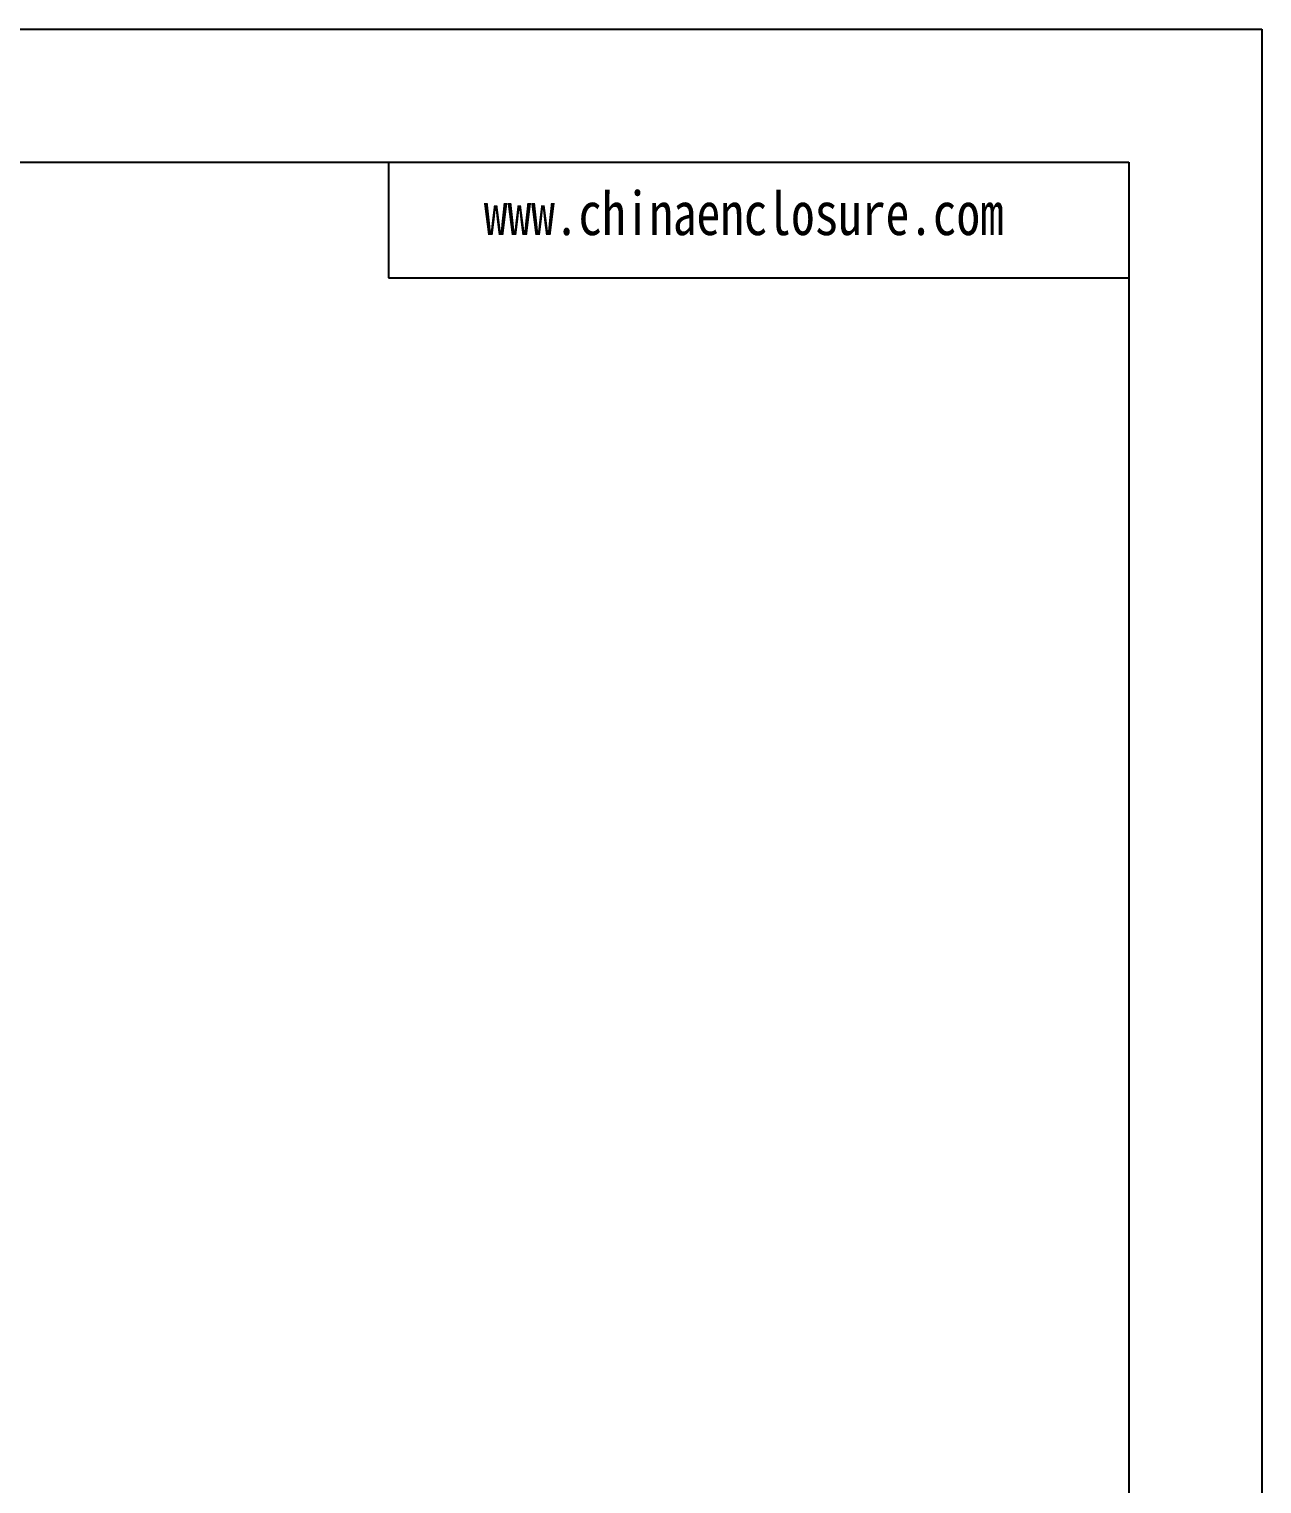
# Model space of a CAD drawing. Header units: inches. Extents: x 2021 to 3023, y 1089 to 1338.
# Drawn here: x 2699.5 to 2754.4, y 1272.9 to 1337.7 of the extents above; entities that cross this region are included whole.
import ezdxf

# ---------------------------------------------------------------- set-up
doc = ezdxf.new("R2010")
doc.units = ezdxf.units.IN
doc.layers.add('文字', color=81, linetype='Continuous')
doc.styles.add('宋体', font='', dxfattribs={"width": 0.8, "height": 3.5})
doc.styles.get('宋体').set_extended_font_data('SimSun')

msp = doc.modelspace()

# ---------------------------------------------------------------- linework, layer by layer
for p, q in [((2402.035, 1337.69), (2754.445, 1337.69)), ((2754.445, 1337.69), (2754.445, 1088.511)), ((2411.154, 1331.757), (2748.512, 1331.757)), ((2715.552, 1331.757), (2715.552, 1326.607)), ((2748.512, 1331.757), (2748.512, 1094.444)), ((2715.552, 1326.607), (2748.512, 1326.607))]:
    msp.add_line(p, q)

# ---------------------------------------------------------------- texts
at = {"layer": '文字', "color": 0, "insert": (2719.798, 1330.452), "char_height": 1.93366, "width": 33.97254, "attachment_point": 1, "style": '宋体'}
msp.add_mtext('www.chinaenclosure.com', dxfattribs=at)

doc.saveas('drawing.dxf')
